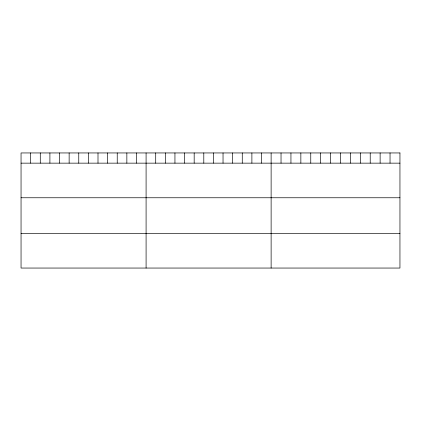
<?xml version="1.0" encoding="UTF-8"?>
<svg xmlns="http://www.w3.org/2000/svg" width="421" height="421" viewBox="0 0 421 421"><rect width="100%" height="100%" fill="white"/><g stroke="black" fill="none" stroke-linecap="round" stroke-linejoin="round"><path stroke-width="0.63" d="M21.05 163.148L399.95 163.148M21.05 197.765L399.95 197.765M21.05 233.434L399.95 233.434M390.041 152.949L390.041 163.148M380.131 152.949L380.131 163.148M370.222 152.949L370.222 163.148M360.313 152.949L360.313 163.148M350.404 152.949L350.404 163.148M340.494 152.949L340.494 163.148M330.58 152.949L330.58 163.148M320.67 152.949L320.67 163.148M310.761 152.949L310.761 163.148M300.852 152.949L300.852 163.148M290.943 152.949L290.943 163.148M281.033 152.949L281.033 163.148M271.124 152.949L271.124 268.051M261.504 152.949L261.504 163.148M251.89 152.949L251.89 163.148M242.27 152.949L242.27 163.148M232.65 152.949L232.65 163.148M223.035 152.949L223.035 163.148M213.415 152.949L213.415 163.148M203.796 152.949L203.796 163.148M194.176 152.949L194.176 163.148M184.561 152.949L184.561 163.148M174.941 152.949L174.941 163.148M165.321 152.949L165.321 163.148M155.707 152.949L155.707 163.148M146.087 152.949L146.087 268.051M136.467 152.949L136.467 163.148M126.853 152.949L126.853 163.148M117.233 152.949L117.233 163.148M107.613 152.949L107.613 163.148M97.998 152.949L97.998 163.148M88.378 152.949L88.378 163.148M78.759 152.949L78.759 163.148M69.139 152.949L69.139 163.148M59.524 152.949L59.524 163.148M49.904 152.949L49.904 163.148M40.284 152.949L40.284 163.148M30.67 152.949L30.67 163.148M399.95 152.949L21.05 152.949L21.05 268.051L399.95 268.051L399.95 152.949"/></g></svg>
